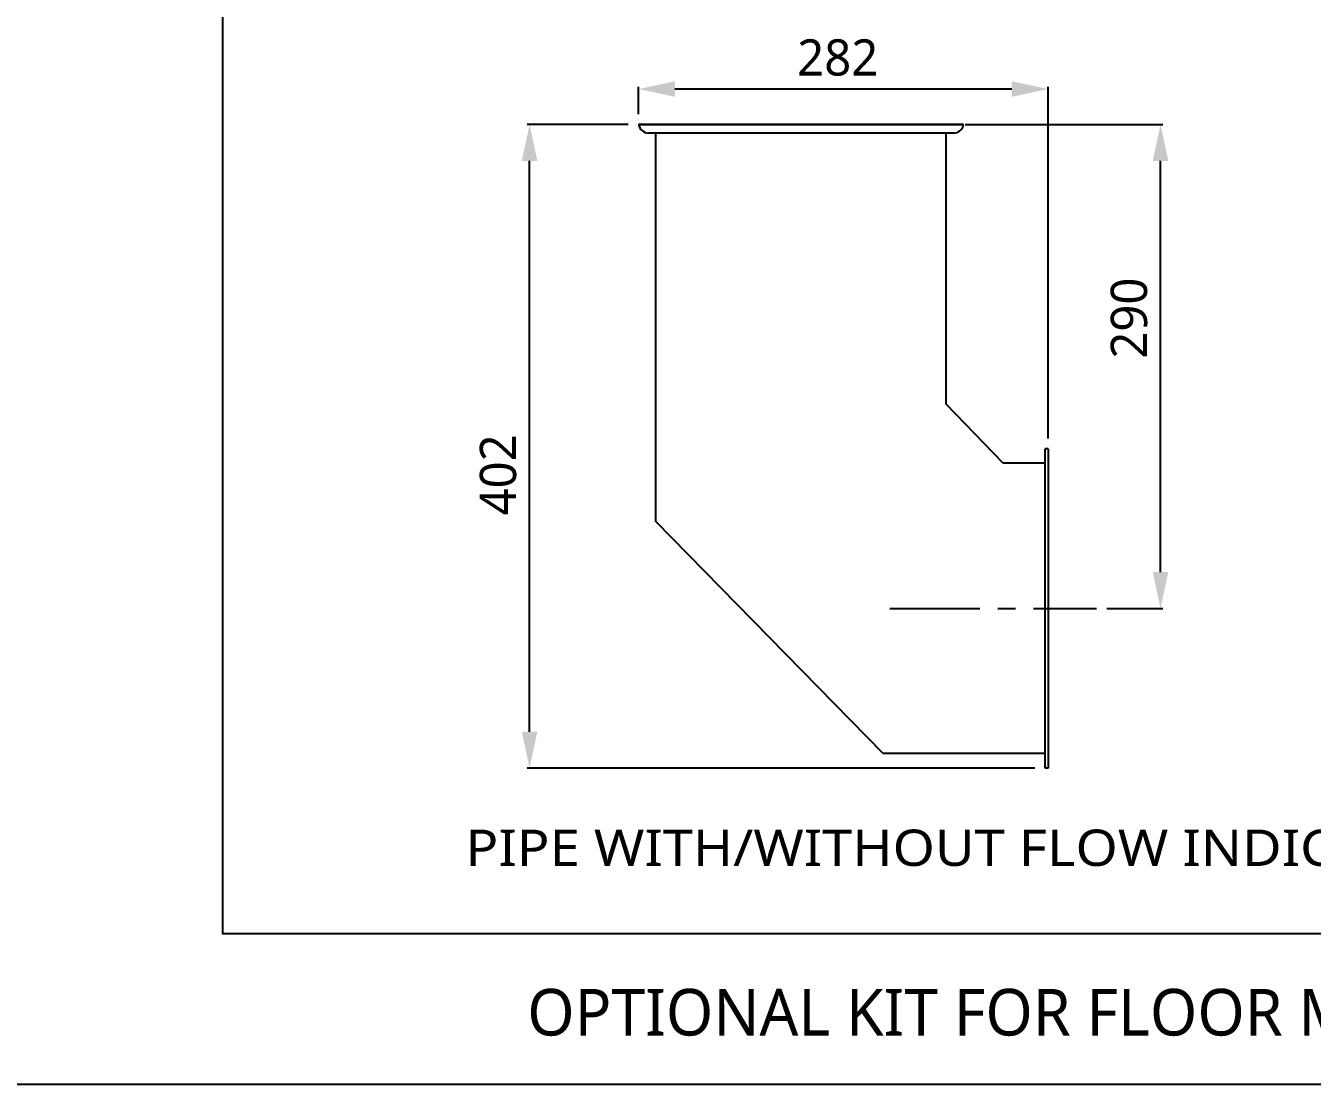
# Model space of a CAD drawing. Header units: millimetres. Extents: x 0 to 2800, y 0 to 1980.
# Drawn here: x 1320 to 2147, y 0 to 681 of the extents above; entities that cross this region are included whole.
import ezdxf
from ezdxf.enums import TextEntityAlignment as Align

# ---------------------------------------------------------------- set-up
doc = ezdxf.new("R2010")
doc.units = ezdxf.units.MM
doc.header["$LTSCALE"] = 154
doc.header["$PDMODE"] = 3
doc.header["$PDSIZE"] = 8
doc.linetypes.add('CENTER', pattern=[0.6, 0.375, -0.075, 0.075, -0.075])
doc.layers.get('0').update_dxf_attribs({"linetype": 'CONTINUOUS'})
doc.layers.get('Defpoints').update_dxf_attribs({"linetype": 'CONTINUOUS'})
doc.layers.add('DEFAULT_1', color=7, linetype='CENTER')
doc.styles.get("Standard").update_dxf_attribs({"font": 'msjhl.ttc'})
doc.dimstyles.new('DIMSTYLE_5', dxfattribs={"dimtxt": 23.333333, "dimasz": 23.333333, "dimexe": 1.5, "dimexo": 1, "dimgap": 0.875, "dimtad": 1, "dimlfac": 1.071429, "dimdsep": 46, "dimtxsty": 'Standard', "dimblk": '_FILLED', "dimblk1": '_FILLED', "dimblk2": '_FILLED', "dimcen": 0.09, "dimazin": 2, "dimtp": 0.01, "dimtm": 0.01, "dimtfac": 1, "dimtofl": 0, "dimtmove": 0, "dimatfit": 3, "dimldrblk": '_FILLED', "dimfxl": 1, "dimtolj": 1, "dimarcsym": 0})
doc.dimstyles.new('DIMSTYLE_6', dxfattribs={"dimtxt": 23.333333, "dimasz": 23.333333, "dimexe": 1.5, "dimexo": 1, "dimgap": 0.875, "dimtad": 1, "dimdec": 0, "dimlfac": 1.071429, "dimdsep": 46, "dimtxsty": 'Standard', "dimblk": '_FILLED', "dimblk1": '_FILLED', "dimblk2": '_FILLED', "dimcen": 0.09, "dimazin": 2, "dimtp": 0.01, "dimtm": 0.01, "dimtfac": 1, "dimtdec": 0, "dimtofl": 0, "dimtmove": 0, "dimatfit": 3, "dimldrblk": '_FILLED', "dimfxl": 1, "dimtolj": 1, "dimarcsym": 0})

# ---------------------------------------------------------------- blocks, each defined once
blk = doc.blocks.new('_FILLED')
at = {"color": 0, "linetype": 'ByBlock'}
blk.add_solid([(0, 0), (-1, 0.214), (-1, -0.214)], dxfattribs=at)
blk = doc.blocks.new('*D83')
at = {"color": 0, "linetype": 'Continuous', "lineweight": -2}
for p, q in [((1924.14, 617.07), (2051.25, 617.07)), ((2049.75, 329.31), (2049.75, 593.74)), ((2015.16, 305.98), (2051.25, 305.98))]:
    blk.add_line(p, q, dxfattribs=at)
at = {"layer": 'Defpoints', "color": 0}
for p in [(1923.14, 617.07), (2049.75, 617.07), (2014.16, 305.98)]:
    blk.add_point(p, dxfattribs=at)
at = {"color": 0, "linetype": 'ByBlock', "lineweight": -2, "xscale": 23.3333333333, "yscale": 23.3333333333, "zscale": 23.3333333333}
for p, rotation in [((2049.75, 617.07), 90), ((2049.75, 305.98), 270)]:
    blk.add_blockref('_FILLED', p, dxfattribs=dict(at, rotation=rotation))
at = {"color": 0, "insert": (2017.76, 492.6), "char_height": 23.333, "attachment_point": 2, "rotation": 90, "line_spacing_factor": 0.9}
blk.add_mtext('\\A1;290', dxfattribs=at)
blk = doc.blocks.new('*D84')
at = {"color": 0, "linetype": 'Continuous', "lineweight": -2}
for p, q in [((1707.59, 617.07), (1642.66, 617.07)), ((1644.16, 226.65), (1644.16, 593.74)), ((1968.96, 203.31), (1642.66, 203.31))]:
    blk.add_line(p, q, dxfattribs=at)
at = {"layer": 'Defpoints', "color": 0}
for p in [(1644.16, 617.07), (1708.59, 617.07), (1969.96, 203.31)]:
    blk.add_point(p, dxfattribs=at)
at = {"color": 0, "linetype": 'ByBlock', "lineweight": -2, "xscale": 23.3333333333, "yscale": 23.3333333333, "zscale": 23.3333333333}
for p, rotation in [((1644.16, 617.07), 90), ((1644.16, 203.31), 270)]:
    blk.add_blockref('_FILLED', p, dxfattribs=dict(at, rotation=rotation))
at = {"color": 0, "insert": (1612.17, 391.82), "char_height": 23.333, "attachment_point": 2, "rotation": 90, "line_spacing_factor": 0.9}
blk.add_mtext('\\A1;402', dxfattribs=at)
blk = doc.blocks.new('*D85')
at = {"color": 0, "linetype": 'Continuous', "lineweight": -2}
for p, q in [((1714.25, 623.74), (1714.25, 641.39)), ((1954.16, 639.89), (1737.59, 639.89)), ((1977.5, 415.31), (1977.5, 641.39))]:
    blk.add_line(p, q, dxfattribs=at)
at = {"layer": 'Defpoints', "color": 0}
for p in [(1714.25, 639.89), (1714.25, 622.74), (1977.5, 414.31)]:
    blk.add_point(p, dxfattribs=at)
at = {"color": 0, "linetype": 'ByBlock', "lineweight": -2, "xscale": 23.3333333333, "yscale": 23.3333333333, "zscale": 23.3333333333, "rotation": 180}
blk.add_blockref('_FILLED', (1714.25, 639.89), dxfattribs=at)
at = {"color": 0, "linetype": 'ByBlock', "lineweight": -2, "xscale": 23.3333333333, "yscale": 23.3333333333, "zscale": 23.3333333333}
blk.add_blockref('_FILLED', (1977.5, 639.89), dxfattribs=at)
at = {"color": 0, "insert": (1842.27, 671.87), "char_height": 23.333, "attachment_point": 2, "line_spacing_factor": 0.9}
blk.add_mtext('\\A1;282', dxfattribs=at)

msp = doc.modelspace()

# ---------------------------------------------------------------- linework, layer by layer
at = {"linetype": 'Continuous'}
for p, q in [((1715.1751, 617.2268), (1714.2548, 617.0712)), ((1714.2548, 617.0712), (1923.1388, 617.0712)), ((1715.1751, 617.2268), (1922.2185, 617.2268)), ((1923.1388, 617.0712), (1922.2185, 617.2268)), ((1916.6968, 611.6268), (1720.6968, 611.6268)), ((1725.3635, 493.0001), (1725.3635, 611.6268)), ((1912.0301, 437.285), (1912.0301, 611.6268)), ((1725.3635, 361.8668), (1725.3635, 487.5868)), ((1948.6975, 399.3148), (1912.0301, 437.285)), ((1977.4957, 408.6481), (1975.629, 408.6481)), ((1975.629, 203.3148), (1975.629, 408.6481)), ((1977.4957, 408.6481), (1977.4957, 203.3148)), ((1975.1623, 399.3148), (1948.6975, 399.3148)), ((1871.3708, 212.6481), (1725.3635, 361.8668)), ((1975.1623, 212.6481), (1871.3708, 212.6481)), ((1977.4957, 203.3148), (1975.629, 203.3148)), ((0, 0), (2800, 0))]:
    msp.add_line(p, q, dxfattribs=at)
msp.add_line((1920.6894, 612.9887), (1921.6928, 613.9501))
msp.add_lwpolyline([(1446.9521, 1234.6203), (2595.512, 1234.6203), (2595.512, 96.7199), (1446.9521, 96.7199)], close=True)
for centre, radius, start, end in [((1720.6968, 618.1601), 6.5333, 189.5940682, 270), ((1916.6968, 618.1601), 6.5333, 270, 307.6697428), ((1916.6968, 618.1601), 6.5333, 319.8800825, 350.4059318), ((1632.0701, 490.2934), 93.3326, 358.3382128, 1.6617872), ((1975.1623, 399.7814), 0.4667, 270, 0), ((1975.1623, 212.1814), 0.4667, 0, 90)]:
    msp.add_arc(centre, radius, start, end, dxfattribs=at)
at = {"layer": 'DEFAULT_1', "linetype": 'CENTER'}
msp.add_line((1875.7795, 305.9814), (2008.4957, 305.9814), dxfattribs=at)

# ---------------------------------------------------------------- texts
at = {"linetype": 'Continuous', "width": 1.134462}
msp.add_text('PIPE WITH/WITHOUT FLOW INDICATOR FOR AFU 240', height=23.333333, dxfattribs=at).set_placement((1603.0012, 140.3966), (2472.1451, 140.3966), align=Align.FIT)
at = {"insert": (1642.6268, 61.3122), "char_height": 30, "width": 881.574567, "attachment_point": 1}
msp.add_mtext('OPTIONAL KIT FOR FLOOR MOUNTING', dxfattribs=at)

# ---------------------------------------------------------------- dimensions: what is measured, and where the dimension line sits
at = {"linetype": 'Continuous'}
dim = msp.add_linear_dim(base=(1714.2548, 639.886), p1=(1977.4957, 414.3148), p2=(1714.2548, 622.7379), angle=180, dimstyle='DIMSTYLE_6', dxfattribs=at)
dim.commit()
dim.dimension.update_dxf_attribs({"geometry": '*D85', "text_midpoint": (1842.275, 639.886), "dimtype": 160})
for base, p1, p2, text, picture, middle in [((1644.1603, 617.0712), (1969.9623, 203.3148), (1708.5882, 617.0712), '402', '*D84', (1644.1603, 391.8197)), ((2049.7467, 617.0712), (2014.1623, 305.9814), (1923.1388, 617.0712), '290', '*D83', (2049.7467, 492.5959))]:
    dim = msp.add_linear_dim(base=base, p1=p1, p2=p2, angle=90, text=text, dimstyle='DIMSTYLE_5', override={"dimtxsty": 'Standard'}, dxfattribs=at)
    dim.commit()
    dim.dimension.update_dxf_attribs({"geometry": picture, "text_midpoint": middle, "dimtype": 160})

doc.saveas('drawing.dxf')
